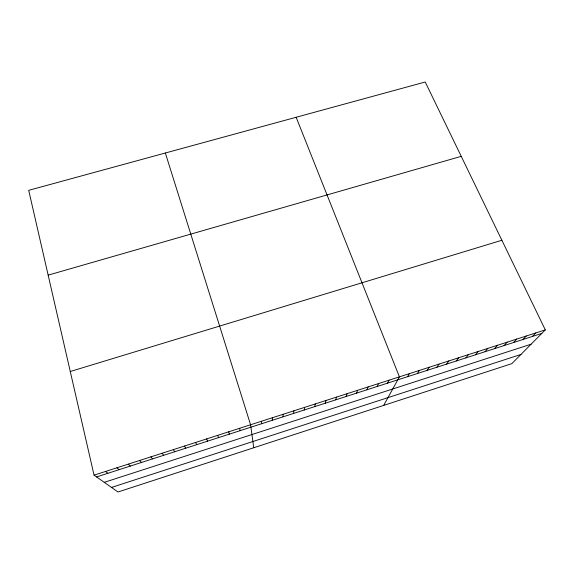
<?xml version="1.0" encoding="UTF-8"?>
<svg xmlns="http://www.w3.org/2000/svg" width="574" height="574" viewBox="0 0 574 574"><rect width="100%" height="100%" fill="white"/><g stroke="black" fill="none" stroke-linecap="round" stroke-linejoin="round"><path stroke-width="0.86" d="M282.996 416.846L283.111 414.299M293.615 413.424L293.874 410.833M304.198 410.008L304.593 407.375M314.739 406.614L315.284 403.938M325.243 403.228L325.932 400.509M335.711 399.848L336.543 397.093M346.144 396.491L347.112 393.692M356.54 393.133L357.652 390.298M366.901 389.796L368.149 386.919M377.226 386.467L378.61 383.554M387.515 383.152L389.036 380.196M383.669 405.409L399.418 376.853L296.155 117.268M407.59 376.68L409.377 373.645M417.384 373.523L419.3 370.452M427.149 370.374L429.187 367.267M436.879 367.238L439.038 364.095M446.572 364.117L448.861 360.931M456.237 360.996L458.648 357.781M465.866 357.896L468.406 354.639M475.466 354.797L478.128 351.51M485.037 351.711L487.821 348.389M494.573 348.64L497.479 345.283M504.08 345.577L507.107 342.183M513.558 342.52L516.7 339.091M523 339.478L526.265 336.012M532.414 336.443L535.8 332.942M545.3 329.885L511.829 363.643L117.986 491.997L94.057 475.157L28.7 190.338L425.226 82.003L545.3 329.885L94.057 475.157M104.26 482.339L531.101 344.199M111.514 487.441L520.941 354.445M96.583 476.937L541.799 333.415M70.272 371.5L501.884 240.255M48.159 275.14L461.238 156.336M105.508 471.476L107.869 473.299M116.909 467.803L119.112 469.676M128.275 464.144L130.312 466.066M139.597 460.499L141.477 462.465M150.883 456.868L152.598 458.877M162.119 453.245L163.683 455.304M173.319 449.643L174.726 451.745M184.476 446.048L185.725 448.201M195.598 442.468L196.688 444.663M206.676 438.902L207.609 441.148M217.711 435.35L218.493 437.639M165.341 153.007L250.587 424.767L253.744 447.756M228.71 431.806L229.342 434.138M239.667 428.283L240.147 430.658M261.464 421.266L261.651 423.727M272.306 417.772L272.341 420.276"/></g></svg>
